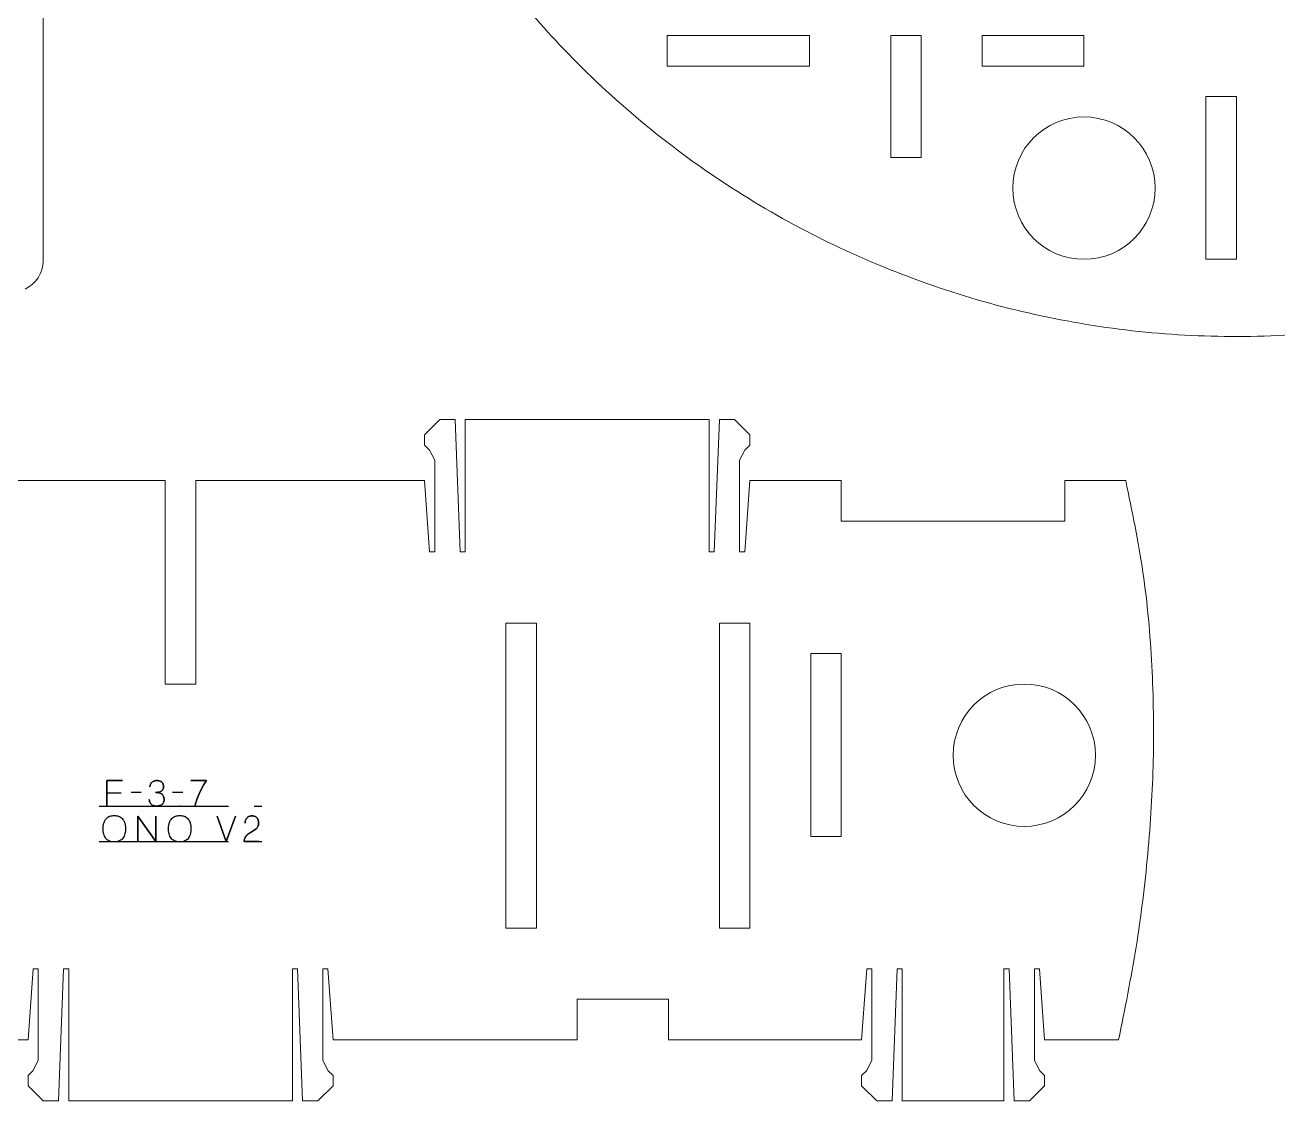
# Model space of a CAD drawing. Header units: millimetres. Extents: x 8 to 591, y 12 to 890.
# Drawn here: x 291.7 to 415, y 632 to 737.8 of the extents above; entities that cross this region are included whole.
import ezdxf

# ---------------------------------------------------------------- set-up
doc = ezdxf.new("R2010")
doc.units = ezdxf.units.MM
doc.header["$PDSIZE"] = -1
doc.linetypes.add('CENTERX2', pattern=[20.32, 12.7, -2.54, 2.54, -2.54])

msp = doc.modelspace()

# ---------------------------------------------------------------- linework, layer by layer
at = {"color": 7, "linetype": 'Continuous', "lineweight": 15}
for p, q in [((293.51, 739.56), (293.51, 714.54)), ((354.91, 736.73), (354.91, 733.73)), ((368.91, 736.73), (354.91, 736.73)), ((368.91, 733.73), (368.91, 736.73)), ((376.91, 736.73), (376.91, 724.73)), ((379.91, 736.73), (376.91, 736.73)), ((379.91, 724.73), (379.91, 736.73)), ((385.91, 736.73), (385.91, 733.73)), ((395.91, 736.73), (385.91, 736.73)), ((395.91, 733.73), (395.91, 736.73)), ((354.91, 733.73), (368.91, 733.73)), ((385.91, 733.73), (395.91, 733.73)), ((410.91, 730.73), (407.91, 730.73)), ((407.91, 730.73), (407.91, 714.73)), ((410.91, 714.73), (410.91, 730.73)), ((376.91, 724.73), (379.91, 724.73)), ((407.91, 714.73), (410.91, 714.73)), ((332.54, 698.96), (331.04, 697.46)), ((334.04, 698.96), (332.54, 698.96)), ((334.54, 685.96), (334.04, 698.96)), ((335.04, 698.96), (335.04, 685.96)), ((359.04, 698.96), (335.04, 698.96)), ((359.04, 698.96), (359.04, 685.96)), ((359.54, 685.96), (360.04, 698.96)), ((360.04, 698.96), (361.54, 698.96)), ((361.54, 698.96), (363.04, 697.46)), ((331.04, 697.46), (331.04, 696.46)), ((331.04, 696.46), (331.54, 695.96)), ((363.04, 696.46), (362.54, 695.96)), ((363.04, 697.46), (363.04, 696.46)), ((331.54, 695.96), (332.04, 694.96)), ((362.54, 695.96), (362.04, 694.96)), ((332.04, 694.96), (332.04, 685.96)), ((362.04, 694.96), (362.04, 685.96)), ((283.04, 692.96), (305.54, 692.96)), ((305.54, 692.96), (305.54, 672.96)), ((308.54, 692.96), (308.54, 672.96)), ((331.04, 692.96), (308.54, 692.96)), ((331.54, 685.96), (331.04, 692.96)), ((362.54, 685.96), (363.04, 692.96)), ((372.04, 692.96), (363.04, 692.96)), ((372.04, 692.96), (372.04, 688.96)), ((394.04, 692.96), (394.04, 688.96)), ((400.02, 692.96), (394.04, 692.96)), ((394.04, 688.96), (372.04, 688.96)), ((332.04, 685.96), (331.54, 685.96)), ((335.04, 685.96), (334.54, 685.96)), ((359.04, 685.96), (359.54, 685.96)), ((362.04, 685.96), (362.54, 685.96)), ((342.04, 678.96), (339.04, 678.96)), ((339.04, 678.96), (339.04, 648.96)), ((342.04, 678.96), (342.04, 648.96)), ((363.04, 678.96), (360.04, 678.96)), ((360.04, 678.96), (360.04, 648.96)), ((363.04, 678.96), (363.04, 648.96)), ((372.04, 675.96), (369.04, 675.96)), ((369.04, 675.96), (369.04, 657.96)), ((372.04, 675.96), (372.04, 657.96)), ((305.54, 672.96), (308.54, 672.96)), ((372.04, 657.96), (369.04, 657.96)), ((342.04, 648.96), (339.04, 648.96)), ((363.04, 648.96), (360.04, 648.96)), ((292.54, 644.96), (292.04, 637.96)), ((293.04, 644.96), (292.54, 644.96)), ((293.04, 635.96), (293.04, 644.96)), ((295.54, 644.96), (295.04, 631.96)), ((296.04, 644.96), (295.54, 644.96)), ((296.04, 631.96), (296.04, 644.96)), ((318.04, 644.96), (318.54, 644.96)), ((318.04, 631.96), (318.04, 644.96)), ((318.54, 644.96), (319.04, 631.96)), ((321.04, 644.96), (321.54, 644.96)), ((321.04, 635.96), (321.04, 644.96)), ((321.54, 644.96), (322.04, 637.96)), ((374.54, 644.96), (374.04, 637.96)), ((375.04, 644.96), (374.54, 644.96)), ((375.04, 635.96), (375.04, 644.96)), ((377.54, 644.96), (377.04, 631.96)), ((378.04, 644.96), (377.54, 644.96)), ((378.04, 631.96), (378.04, 644.96)), ((388.04, 644.96), (388.54, 644.96)), ((388.04, 631.96), (388.04, 644.96)), ((388.54, 644.96), (389.04, 631.96)), ((391.04, 644.96), (391.54, 644.96)), ((391.04, 635.96), (391.04, 644.96)), ((391.54, 644.96), (392.04, 637.96)), ((355.04, 641.96), (346.04, 641.96)), ((346.04, 641.96), (346.04, 637.96)), ((355.04, 641.96), (355.04, 637.96)), ((268.04, 637.96), (292.04, 637.96)), ((346.04, 637.96), (322.04, 637.96)), ((374.04, 637.96), (355.04, 637.96)), ((399.32, 637.96), (392.04, 637.96)), ((292.54, 634.96), (293.04, 635.96)), ((321.54, 634.96), (321.04, 635.96)), ((374.54, 634.96), (375.04, 635.96)), ((391.54, 634.96), (391.04, 635.96)), ((292.04, 634.46), (292.54, 634.96)), ((322.04, 634.46), (321.54, 634.96)), ((374.04, 634.46), (374.54, 634.96)), ((392.04, 634.46), (391.54, 634.96)), ((292.04, 633.46), (292.04, 634.46)), ((322.04, 633.46), (322.04, 634.46)), ((374.04, 633.46), (374.04, 634.46)), ((392.04, 633.46), (392.04, 634.46)), ((293.54, 631.96), (292.04, 633.46)), ((320.54, 631.96), (322.04, 633.46)), ((375.54, 631.96), (374.04, 633.46)), ((390.54, 631.96), (392.04, 633.46)), ((295.04, 631.96), (293.54, 631.96)), ((318.04, 631.96), (296.04, 631.96)), ((319.04, 631.96), (320.54, 631.96)), ((377.04, 631.96), (375.54, 631.96)), ((388.04, 631.96), (378.04, 631.96)), ((389.04, 631.96), (390.54, 631.96))]:
    msp.add_line(p, q, dxfattribs=at)
at = {"color": 7, "linetype": 'Continuous'}
for p, q in [((299.79, 662.25), (301.2, 662.25)), ((303.18, 662.28), (302.17, 662.28)), ((307.25, 662.28), (306.25, 662.28))]:
    msp.add_line(p, q, dxfattribs=at)
at = {"color": 7, "linetype": 'CENTERX2'}
for p, q in [((299.04, 660.96), (315.04, 660.96)), ((299.04, 657.46), (315.04, 657.46))]:
    msp.add_line(p, q, dxfattribs=at)
at = {"color": 7, "linetype": 'Continuous', "flags": 128}
for points in [[(299.79, 663.46), (301.34, 663.46), (301.34, 663.46), (299.79, 663.46), (299.79, 663.46), (299.79, 660.96), (299.79, 660.96), (299.79, 663.46)], [(303.96, 661.59), (303.97, 661.52), (303.97, 661.45), (303.99, 661.39), (304.01, 661.33), (304.04, 661.28), (304.07, 661.23), (304.11, 661.18), (304.15, 661.13), (304.2, 661.09), (304.26, 661.06), (304.31, 661.03), (304.38, 661.01), (304.45, 660.99), (304.52, 660.97), (304.59, 660.96), (304.68, 660.96), (304.68, 660.96), (304.76, 660.96), (304.83, 660.97), (304.91, 660.98), (304.98, 661), (305.04, 661.02), (305.11, 661.04), (305.16, 661.07), (305.21, 661.11), (305.26, 661.15), (305.3, 661.2), (305.34, 661.25), (305.37, 661.31), (305.39, 661.37), (305.41, 661.44), (305.42, 661.52), (305.42, 661.6), (305.42, 661.6), (305.42, 661.68), (305.41, 661.76), (305.39, 661.83), (305.37, 661.9), (305.34, 661.97), (305.31, 662.02), (305.27, 662.07), (305.22, 662.12), (305.17, 662.16), (305.11, 662.2), (305.04, 662.23), (304.96, 662.26), (304.87, 662.27), (304.78, 662.29), (304.68, 662.3), (304.57, 662.3), (304.57, 662.3), (304.67, 662.3), (304.77, 662.31), (304.86, 662.32), (304.94, 662.34), (305.02, 662.36), (305.08, 662.39), (305.14, 662.42), (305.19, 662.46), (305.23, 662.5), (305.27, 662.54), (305.3, 662.59), (305.32, 662.64), (305.34, 662.7), (305.35, 662.75), (305.36, 662.81), (305.36, 662.87), (305.36, 662.87), (305.36, 662.93), (305.35, 662.99), (305.34, 663.05), (305.32, 663.1), (305.3, 663.15), (305.28, 663.2), (305.25, 663.25), (305.22, 663.29), (305.18, 663.33), (305.13, 663.36), (305.08, 663.39), (305.02, 663.42), (304.95, 663.44), (304.88, 663.45), (304.8, 663.46), (304.72, 663.46), (304.72, 663.46), (304.63, 663.46), (304.55, 663.45), (304.48, 663.43), (304.41, 663.41), (304.35, 663.38), (304.29, 663.35), (304.24, 663.31), (304.2, 663.27), (304.16, 663.23), (304.12, 663.18), (304.09, 663.13), (304.07, 663.08), (304.05, 663.02), (304.04, 662.96), (304.03, 662.9), (304.03, 662.84), (304.03, 662.84), (304.03, 662.9), (304.04, 662.96), (304.05, 663.02), (304.07, 663.08), (304.09, 663.13), (304.12, 663.18), (304.16, 663.23), (304.2, 663.27), (304.24, 663.31), (304.29, 663.35), (304.35, 663.38), (304.41, 663.41), (304.48, 663.43), (304.55, 663.45), (304.63, 663.46), (304.72, 663.46), (304.72, 663.46), (304.8, 663.46), (304.88, 663.45), (304.95, 663.44), (305.02, 663.42), (305.08, 663.39), (305.13, 663.36), (305.18, 663.33), (305.22, 663.29), (305.25, 663.25), (305.28, 663.2), (305.3, 663.15), (305.32, 663.1), (305.34, 663.05), (305.35, 662.99), (305.36, 662.93), (305.36, 662.87), (305.36, 662.87), (305.36, 662.81), (305.35, 662.75), (305.34, 662.7), (305.32, 662.64), (305.3, 662.59), (305.27, 662.54), (305.23, 662.5), (305.19, 662.46), (305.14, 662.42), (305.08, 662.39), (305.02, 662.36), (304.94, 662.34), (304.86, 662.32), (304.77, 662.31), (304.67, 662.3), (304.57, 662.3), (304.57, 662.3), (304.68, 662.3), (304.78, 662.29), (304.87, 662.27), (304.96, 662.26), (305.04, 662.23), (305.11, 662.2), (305.17, 662.16), (305.22, 662.12), (305.27, 662.07), (305.31, 662.02), (305.34, 661.97), (305.37, 661.9), (305.39, 661.83), (305.41, 661.76), (305.42, 661.68), (305.42, 661.6), (305.42, 661.6), (305.42, 661.52), (305.41, 661.44), (305.39, 661.37), (305.37, 661.31), (305.34, 661.25), (305.3, 661.2), (305.26, 661.15), (305.21, 661.11), (305.16, 661.07), (305.11, 661.04), (305.04, 661.02), (304.98, 661), (304.91, 660.98), (304.83, 660.97), (304.76, 660.96), (304.68, 660.96), (304.68, 660.96), (304.59, 660.96), (304.52, 660.97), (304.45, 660.99), (304.38, 661.01), (304.31, 661.03), (304.26, 661.06), (304.2, 661.09), (304.15, 661.13), (304.11, 661.18), (304.07, 661.23), (304.04, 661.28), (304.01, 661.33), (303.99, 661.39), (303.97, 661.45), (303.97, 661.52), (303.96, 661.59)], [(308.49, 660.96), (308.49, 661.04), (308.5, 661.12), (308.52, 661.2), (308.54, 661.3), (308.57, 661.39), (308.6, 661.5), (308.63, 661.6), (308.67, 661.71), (308.76, 661.93), (308.86, 662.16), (308.97, 662.4), (309.09, 662.63), (309.21, 662.86), (309.34, 663.07), (309.4, 663.18), (309.47, 663.28), (309.53, 663.37), (309.59, 663.46), (309.59, 663.46), (308.04, 663.46), (308.04, 663.46), (309.59, 663.46), (309.59, 663.46), (309.53, 663.37), (309.47, 663.28), (309.4, 663.18), (309.34, 663.07), (309.21, 662.86), (309.09, 662.63), (308.97, 662.4), (308.86, 662.16), (308.76, 661.93), (308.67, 661.71), (308.63, 661.6), (308.6, 661.5), (308.57, 661.39), (308.54, 661.3), (308.52, 661.2), (308.5, 661.12), (308.49, 661.04), (308.49, 660.96)], [(300.52, 657.43), (300.41, 657.43), (300.3, 657.45), (300.19, 657.47), (300.09, 657.5), (300, 657.54), (299.9, 657.59), (299.82, 657.65), (299.74, 657.72), (299.67, 657.8), (299.61, 657.89), (299.55, 658), (299.51, 658.12), (299.48, 658.18), (299.47, 658.25), (299.45, 658.32), (299.44, 658.39), (299.43, 658.47), (299.42, 658.55), (299.42, 658.64), (299.42, 658.72), (299.42, 658.72), (299.42, 658.81), (299.42, 658.9), (299.43, 658.98), (299.44, 659.06), (299.45, 659.13), (299.47, 659.2), (299.48, 659.27), (299.51, 659.33), (299.55, 659.45), (299.61, 659.56), (299.67, 659.65), (299.74, 659.74), (299.82, 659.81), (299.9, 659.87), (300, 659.92), (300.09, 659.96), (300.19, 659.99), (300.3, 660.01), (300.41, 660.02), (300.52, 660.03), (300.52, 660.03), (300.63, 660.02), (300.74, 660.01), (300.85, 659.99), (300.95, 659.96), (301.04, 659.92), (301.13, 659.87), (301.22, 659.81), (301.3, 659.74), (301.37, 659.65), (301.43, 659.56), (301.49, 659.45), (301.53, 659.33), (301.55, 659.27), (301.57, 659.2), (301.59, 659.13), (301.6, 659.06), (301.61, 658.98), (301.62, 658.9), (301.62, 658.81), (301.62, 658.72), (301.62, 658.72), (301.62, 658.64), (301.62, 658.55), (301.61, 658.47), (301.6, 658.39), (301.59, 658.32), (301.57, 658.25), (301.55, 658.18), (301.53, 658.12), (301.49, 658), (301.43, 657.89), (301.37, 657.8), (301.3, 657.72), (301.22, 657.65), (301.13, 657.59), (301.04, 657.54), (300.95, 657.5), (300.85, 657.47), (300.74, 657.45), (300.63, 657.43)], [(300.52, 657.43), (300.41, 657.43), (300.3, 657.45), (300.19, 657.47), (300.09, 657.5), (300, 657.54), (299.9, 657.59), (299.82, 657.65), (299.74, 657.72), (299.67, 657.8), (299.61, 657.89), (299.55, 658), (299.51, 658.12), (299.48, 658.18), (299.47, 658.25), (299.45, 658.32), (299.44, 658.39), (299.43, 658.47), (299.42, 658.55), (299.42, 658.64), (299.42, 658.72), (299.42, 658.72), (299.42, 658.81), (299.42, 658.9), (299.43, 658.98), (299.44, 659.06), (299.45, 659.13), (299.47, 659.2), (299.48, 659.27), (299.51, 659.33), (299.55, 659.45), (299.61, 659.56), (299.67, 659.65), (299.74, 659.74), (299.82, 659.81), (299.9, 659.87), (300, 659.92), (300.09, 659.96), (300.19, 659.99), (300.3, 660.01), (300.41, 660.02), (300.52, 660.03), (300.52, 660.03), (300.63, 660.02), (300.74, 660.01), (300.85, 659.99), (300.95, 659.96), (301.04, 659.92), (301.13, 659.87), (301.22, 659.81), (301.3, 659.74), (301.37, 659.65), (301.43, 659.56), (301.49, 659.45), (301.53, 659.33), (301.55, 659.27), (301.57, 659.2), (301.59, 659.13), (301.6, 659.06), (301.61, 658.98), (301.62, 658.9), (301.62, 658.81), (301.62, 658.72), (301.62, 658.72), (301.62, 658.64), (301.62, 658.55), (301.61, 658.47), (301.6, 658.39), (301.59, 658.32), (301.57, 658.25), (301.55, 658.18), (301.53, 658.12), (301.49, 658), (301.43, 657.89), (301.37, 657.8), (301.3, 657.72), (301.22, 657.65), (301.13, 657.59), (301.04, 657.54), (300.95, 657.5), (300.85, 657.47), (300.74, 657.45), (300.63, 657.43), (300.52, 657.43)], [(302.84, 659.96), (304.62, 657.46), (304.62, 657.46), (304.62, 659.96), (304.62, 659.96), (304.62, 657.46), (304.62, 657.46), (302.84, 659.96), (302.84, 659.96), (302.84, 657.46), (302.84, 657.46), (302.84, 659.96)], [(306.96, 657.43), (306.85, 657.43), (306.74, 657.45), (306.64, 657.47), (306.53, 657.5), (306.44, 657.54), (306.35, 657.59), (306.26, 657.65), (306.18, 657.72), (306.11, 657.8), (306.05, 657.89), (305.99, 658), (305.95, 658.12), (305.93, 658.18), (305.91, 658.25), (305.89, 658.32), (305.88, 658.39), (305.87, 658.47), (305.87, 658.55), (305.86, 658.64), (305.86, 658.72), (305.86, 658.72), (305.86, 658.81), (305.87, 658.9), (305.87, 658.98), (305.88, 659.06), (305.89, 659.13), (305.91, 659.2), (305.93, 659.27), (305.95, 659.33), (305.99, 659.45), (306.05, 659.56), (306.11, 659.65), (306.18, 659.74), (306.26, 659.81), (306.35, 659.87), (306.44, 659.92), (306.53, 659.96), (306.64, 659.99), (306.74, 660.01), (306.85, 660.02), (306.96, 660.03), (306.96, 660.03), (307.07, 660.02), (307.18, 660.01), (307.29, 659.99), (307.39, 659.96), (307.49, 659.92), (307.58, 659.87), (307.66, 659.81), (307.74, 659.74), (307.81, 659.65), (307.87, 659.56), (307.93, 659.45), (307.98, 659.33), (308, 659.27), (308.01, 659.2), (308.03, 659.13), (308.04, 659.06), (308.05, 658.98), (308.06, 658.9), (308.06, 658.81), (308.06, 658.72), (308.06, 658.72), (308.06, 658.64), (308.06, 658.55), (308.05, 658.47), (308.04, 658.39), (308.03, 658.32), (308.01, 658.25), (308, 658.18), (307.98, 658.12), (307.93, 658), (307.87, 657.89), (307.81, 657.8), (307.74, 657.72), (307.66, 657.65), (307.58, 657.59), (307.49, 657.54), (307.39, 657.5), (307.29, 657.47), (307.18, 657.45), (307.07, 657.43)], [(306.96, 657.43), (306.85, 657.43), (306.74, 657.45), (306.64, 657.47), (306.53, 657.5), (306.44, 657.54), (306.35, 657.59), (306.26, 657.65), (306.18, 657.72), (306.11, 657.8), (306.05, 657.89), (305.99, 658), (305.95, 658.12), (305.93, 658.18), (305.91, 658.25), (305.89, 658.32), (305.88, 658.39), (305.87, 658.47), (305.87, 658.55), (305.86, 658.64), (305.86, 658.72), (305.86, 658.72), (305.86, 658.81), (305.87, 658.9), (305.87, 658.98), (305.88, 659.06), (305.89, 659.13), (305.91, 659.2), (305.93, 659.27), (305.95, 659.33), (305.99, 659.45), (306.05, 659.56), (306.11, 659.65), (306.18, 659.74), (306.26, 659.81), (306.35, 659.87), (306.44, 659.92), (306.53, 659.96), (306.64, 659.99), (306.74, 660.01), (306.85, 660.02), (306.96, 660.03), (306.96, 660.03), (307.07, 660.02), (307.18, 660.01), (307.29, 659.99), (307.39, 659.96), (307.49, 659.92), (307.58, 659.87), (307.66, 659.81), (307.74, 659.74), (307.81, 659.65), (307.87, 659.56), (307.93, 659.45), (307.98, 659.33), (308, 659.27), (308.01, 659.2), (308.03, 659.13), (308.04, 659.06), (308.05, 658.98), (308.06, 658.9), (308.06, 658.81), (308.06, 658.72), (308.06, 658.72), (308.06, 658.64), (308.06, 658.55), (308.05, 658.47), (308.04, 658.39), (308.03, 658.32), (308.01, 658.25), (308, 658.18), (307.98, 658.12), (307.93, 658), (307.87, 657.89), (307.81, 657.8), (307.74, 657.72), (307.66, 657.65), (307.58, 657.59), (307.49, 657.54), (307.39, 657.5), (307.29, 657.47), (307.18, 657.45), (307.07, 657.43), (306.96, 657.43)], [(311.54, 657.46), (310.64, 659.96), (310.64, 659.96), (311.54, 657.46), (311.54, 657.46), (312.45, 659.96), (312.45, 659.96), (311.54, 657.46)], [(313.3, 657.46), (313.3, 657.55), (313.31, 657.64), (313.33, 657.71), (313.35, 657.78), (313.38, 657.85), (313.41, 657.91), (313.44, 657.96), (313.48, 658.01), (313.52, 658.06), (313.57, 658.1), (313.61, 658.14), (313.66, 658.18), (313.77, 658.26), (313.88, 658.33), (313.88, 658.33), (314.47, 658.73), (314.47, 658.73), (314.51, 658.76), (314.55, 658.79), (314.58, 658.83), (314.61, 658.87), (314.65, 658.94), (314.68, 659.03), (314.7, 659.11), (314.71, 659.2), (314.71, 659.29), (314.71, 659.37), (314.71, 659.37), (314.71, 659.42), (314.7, 659.47), (314.69, 659.52), (314.68, 659.57), (314.66, 659.62), (314.64, 659.67), (314.61, 659.72), (314.57, 659.77), (314.53, 659.82), (314.49, 659.86), (314.44, 659.89), (314.38, 659.93), (314.31, 659.96), (314.24, 659.98), (314.16, 659.99), (314.07, 659.99), (314.07, 659.99), (313.98, 659.99), (313.9, 659.98), (313.83, 659.96), (313.76, 659.93), (313.7, 659.9), (313.64, 659.86), (313.59, 659.81), (313.55, 659.77), (313.51, 659.71), (313.48, 659.66), (313.45, 659.6), (313.43, 659.53), (313.41, 659.47), (313.4, 659.4), (313.4, 659.34), (313.39, 659.28), (313.39, 659.28), (313.4, 659.34), (313.4, 659.4), (313.41, 659.47), (313.43, 659.53), (313.45, 659.6), (313.48, 659.66), (313.51, 659.71), (313.55, 659.77), (313.59, 659.81), (313.64, 659.86), (313.7, 659.9), (313.76, 659.93), (313.83, 659.96), (313.9, 659.98), (313.98, 659.99), (314.07, 659.99), (314.07, 659.99), (314.16, 659.99), (314.24, 659.98), (314.31, 659.96), (314.38, 659.93), (314.44, 659.89), (314.49, 659.86), (314.53, 659.82), (314.57, 659.77), (314.61, 659.72), (314.64, 659.67), (314.66, 659.62), (314.68, 659.57), (314.69, 659.52), (314.7, 659.47), (314.71, 659.42), (314.71, 659.37), (314.71, 659.37), (314.71, 659.29), (314.71, 659.2), (314.7, 659.11), (314.68, 659.03), (314.65, 658.94), (314.61, 658.87), (314.58, 658.83), (314.55, 658.79), (314.51, 658.76), (314.47, 658.73), (314.47, 658.73), (313.88, 658.33), (313.88, 658.33), (313.77, 658.26), (313.66, 658.18), (313.61, 658.14), (313.57, 658.1), (313.52, 658.06), (313.48, 658.01), (313.44, 657.96), (313.41, 657.91), (313.38, 657.85), (313.35, 657.78), (313.33, 657.71), (313.31, 657.64), (313.3, 657.55), (313.3, 657.46), (313.3, 657.46), (314.78, 657.46), (314.78, 657.46), (313.3, 657.46)]]:
    msp.add_lwpolyline(points, dxfattribs=at)
at = {"color": 7, "linetype": 'Continuous', "lineweight": 15}
for centre in [(395.91, 721.73), (390.04, 665.96)]:
    msp.add_circle(centre, 7, dxfattribs=at)
msp.add_arc((290.51, 714.54), 3, 294.2799, 0, dxfattribs=at)
for points, knots in [([(329.18, 757.37), (330.58, 754.79), (333.38, 749.63), (338.48, 742.45), (344.54, 735.36), (351.71, 728.57), (360.04, 722.32), (369.02, 717.05), (378.55, 712.83), (388.48, 709.72), (398.71, 707.75), (409.09, 706.96), (419.5, 707.34), (429.74, 708.91), (439.71, 711.53), (446, 714.18), (449.16, 715.51)], [0, 0, 0, 0, 0.062654, 0.125438, 0.187826, 0.26175, 0.336044, 0.409936, 0.483876, 0.558176, 0.632046, 0.705994, 0.780287, 0.854155, 0.92691, 1, 1, 1, 1]), ([(400.02, 692.96), (400.64, 689.96), (401.89, 683.95), (402.7, 674.73), (402.84, 665.48), (402.28, 656.24), (401.15, 647.06), (399.93, 641), (399.32, 637.96)], [0, 0, 0, 0, 0.165534, 0.33203, 0.499701, 0.665706, 0.832589, 1, 1, 1, 1])]:
    msp.add_open_spline(points, degree=3, knots=knots, dxfattribs=at)
at = {"color": 7, "linetype": 'Continuous'}
msp.add_point((307.04, 660.96), dxfattribs=at)

doc.saveas('drawing.dxf')
